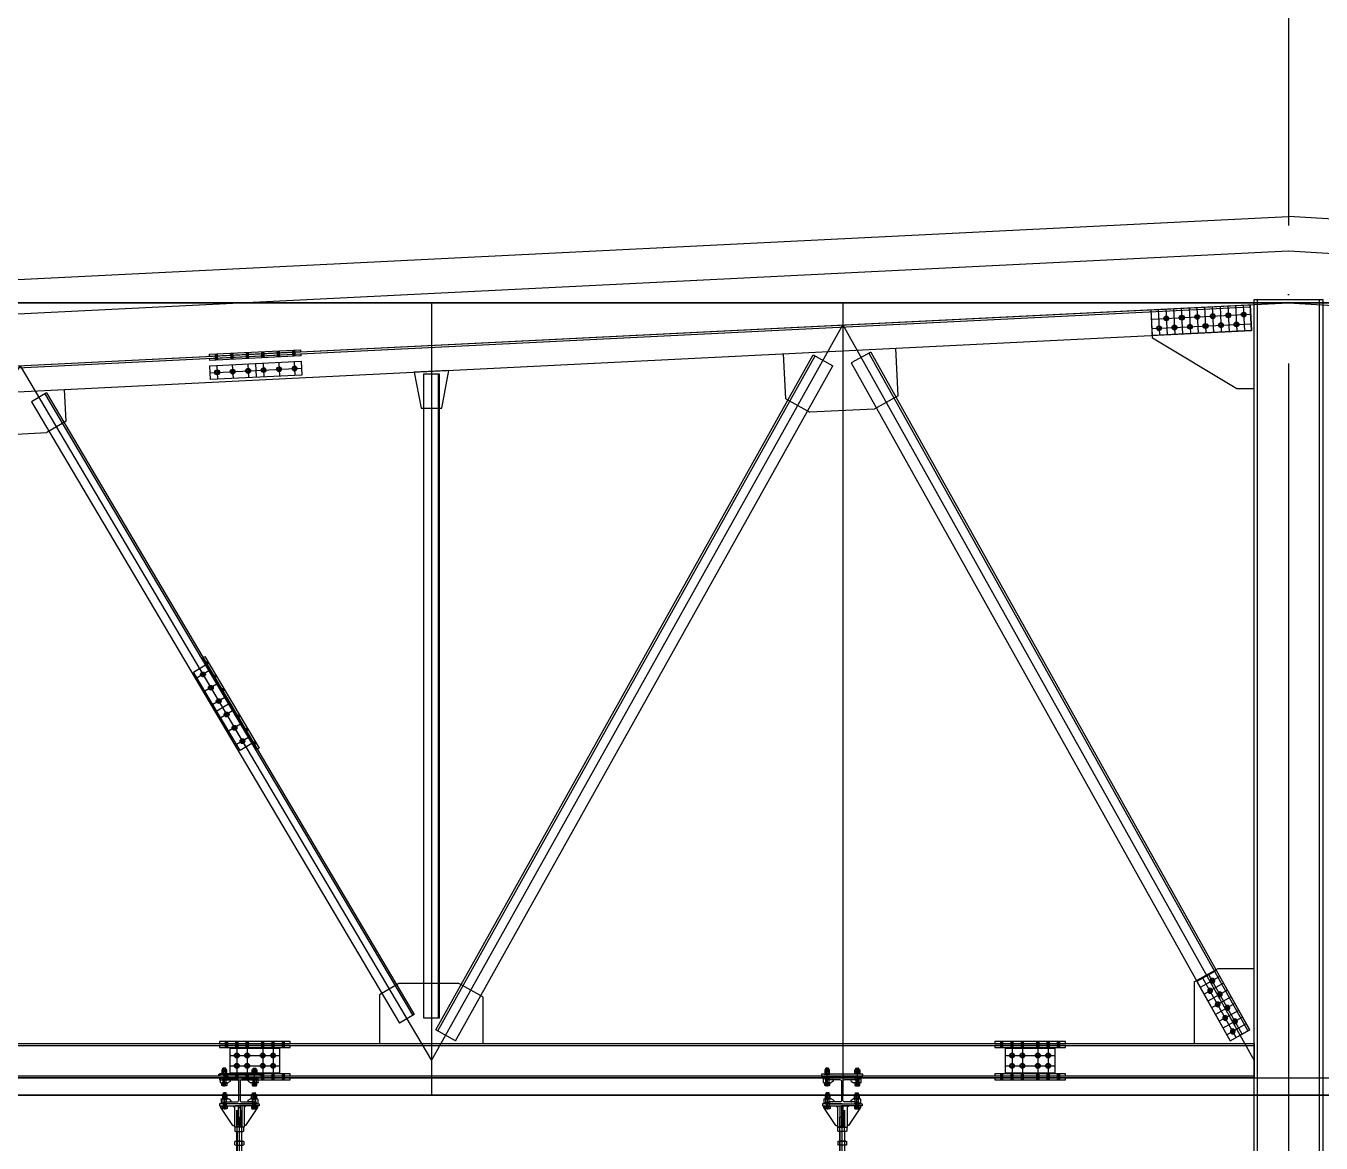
# Model space of a CAD drawing. Header units: millimetres. Extents: x 5349504 to 6791112, y -2212455 to -2153443.
# Drawn here: x 6313214 to 6320733, y -2189302 to -2182815 of the extents above; entities that cross this region are included whole.
import ezdxf
from ezdxf.xclip import XClip

# ---------------------------------------------------------------- set-up
doc = ezdxf.new("R2010")
doc.units = ezdxf.units.MM
doc.header["$LTSCALE"] = 400
doc.header["$XCLIPFRAME"] = 2
for name, pattern in [('CEN', [62, 60, -1, 0, -1]), ('CENTER', [50.8, 31.75, -6.35, 6.35, -6.35]), ('HIDDEN', [0.375, 0.25, -0.125])]:
    doc.linetypes.add(name, pattern=pattern)
doc.layers.get('0').update_dxf_attribs({"lineweight": 9})
doc.layers.get('DEFPOINTS').update_dxf_attribs({"color": 140})
for name, color, linetype in [('3ELEV', 3, 'Continuous'), ('4ELEV', 4, 'Continuous'), ('5ELEV', 5, 'Continuous'), ('BOLT', 5, 'Continuous'), ('CEN', 1, 'CEN'), ('EQUIP', 8, 'Continuous'), ('GRND', 8, 'Continuous'), ('GUSSET', 8, 'Continuous')]:
    doc.layers.add(name, color=color, linetype=linetype)

# ---------------------------------------------------------------- blocks, each defined once
blk = doc.blocks.new('A$C245D25EF')
for p, q in [((0, 36.4), (0, 35)), ((2.1, 40.5), (14.4, 49.1)), ((24, 32), (5.9, 30.1)), ((54.5, 49.1), (14.4, 49.1)), ((20.8, 49.1), (50.8, 49.1)), ((26.3, 31.8), (24, 32)), ((26.3, 31.8), (26.3, 28.9)), ((49.2, 26), (29.3, 26)), ((51.7, 21.7), (49.2, 26)), ((54.5, 20), (54.4, 20)), ((57.5, 46.1), (57.5, 23))]:
    blk.add_line(p, q)
for centre, radius, start, end in [((5, 36.4), 5, 124.77871, 180), ((5, 35), 5, 180, 279.92625), ((29.3, 29), 3, 180, 270), ((54.4, 23), 3, 206.56505, 270), ((54.5, 46.1), 3, 0, 90), ((54.5, 23), 3, 270, 0)]:
    blk.add_arc(centre, radius, start, end)
at = {"layer": 'EQUIP'}
for p, q in [((26.3, 34), (26.3, 47.1)), ((45.9, 29.3), (26.7, 31.7)), ((35.8, 26), (35.8, 49.1)), ((45.3, 31), (45.3, 47.1)), ((48.9, 26.4), (48.2, 27.6))]:
    blk.add_line(p, q, dxfattribs=at)
blk.add_circle((35.8, 49.1), 0.2, dxfattribs=at)
for centre, radius, start, end in [((24.3, 34), 2, 262.74681, 0), ((24.3, 47.1), 2, 0, 90), ((47.3, 47.1), 2, 90, 180), ((47.3, 31), 2, 180, 249.91357), ((45.5, 26.3), 3, 26.56505, 82.74681)]:
    blk.add_arc(centre, radius, start, end, dxfattribs=at)
blk = doc.blocks.new('A$C09A963A0')
for p, q in [((3.5, 13), (24.2, 13)), ((6.9, 11.9), (6.9, 0)), ((20.8, 11.9), (20.8, 0))]:
    blk.add_line(p, q)
blk.add_lwpolyline([(0, 0), (0, 11.9, -0.309401), (6.9, 11.9, -0.154701), (20.8, 11.9, -0.309401), (27.7, 11.9), (27.7, 0), (0, 0)], format="xyb")
blk = doc.blocks.new('A$C24874AEF')
for p, q in [((19.6, 167.1, 0), (40.4, 167.1, 0)), ((19.6, 157.1, 0), (40.4, 157.1, 0)), ((22, 175, 0), (23, 176, 0)), ((22, 167.1, 0), (22, 175, 0)), ((38, 175, 0), (22, 175, 0)), ((37, 176, 0), (23, 176, 0)), ((23.1, 166, 0), (23.1, 158.1, 0)), ((36.9, 166, 0), (36.9, 158.1, 0)), ((38, 175, 0), (37, 176, 0)), ((38, 167.1, 0), (38, 175, 0)), ((210.4, 167.1, 0), (189.6, 167.1, 0)), ((210.4, 157.1, 0), (189.6, 157.1, 0)), ((192, 175, 0), (193, 176, 0)), ((192, 167.1, 0), (192, 175, 0)), ((192, 175, 0), (208, 175, 0)), ((193, 176, 0), (207, 176, 0)), ((193.1, 166, 0), (193.1, 158.1, 0)), ((206.9, 166, 0), (206.9, 158.1, 0)), ((208, 175, 0), (207, 176, 0)), ((208, 167.1, 0), (208, 175, 0)), ((7.5, 90), (7.5, 100)), ((77.5, -15), (7.5, 90)), ((26.9, 100), (30.9, 96)), ((29.1, 100), (33.1, 96)), ((77.5, 100), (87.5, 90)), ((152.5, 100), (142.5, 90)), ((152.5, -15), (222.5, 90)), ((200.9, 100), (196.9, 96)), ((203.1, 100), (199.1, 96)), ((222.5, 90), (222.5, 100)), ((77.5, -15), (87.5, -15)), ((152.5, -15), (142.5, -15))]:
    blk.add_line(p, q)
at = {"elevation": 0}
for points in [[(23.1, 166, 0.309401), (16.1, 166), (16.1, 158.1, 0.309401), (23.1, 158.1, 0.154701), (36.9, 158.1, 0.309401), (43.9, 158.1), (43.9, 166, 0.309401), (36.9, 166, 0.154701), (23.1, 166)], [(206.9, 166, -0.309401), (213.9, 166), (213.9, 158.1, -0.309401), (206.9, 158.1, -0.154701), (193.1, 158.1, -0.309401), (186.1, 158.1), (186.1, 166, -0.309401), (193.1, 166, -0.154701), (206.9, 166)]]:
    blk.add_lwpolyline(points, format="xyb", dxfattribs=at)
for points in [[(115, 112), (0, 112), (0, 100), (115, 100)], [(43.3, 100), (43.3, 96), (16.7, 96), (16.7, 100), (43.3, 100)], [(115, 112), (230, 112), (230, 100), (115, 100)], [(186.7, 100), (186.7, 96), (213.3, 96), (213.3, 100), (186.7, 100)]]:
    blk.add_lwpolyline(points)
for points in [[(45, 141.1), (45, 144.1), (15, 144.1), (15, 141.1), (45, 141.1)], [(185, 141.1), (185, 144.1), (215, 144.1), (215, 141.1), (185, 141.1)]]:
    blk.add_lwpolyline(points, dxfattribs=at)
for points in [[(87.5, 100), (87.5, 94), (81.5, 100)], [(142.5, 100), (148.5, 100), (142.5, 94)]]:
    blk.add_solid(points)
at = {"layer": 'EQUIP'}
for p, q in [((23, 176, 0), (23, 167.1, 0)), ((30, 78.1), (30, 176)), ((37, 176, 0), (37, 167.1, 0)), ((193, 176, 0), (193, 167.1, 0)), ((200, 78.1), (200, 176)), ((207, 176, 0), (207, 167.1, 0)), ((21, 112), (21, 100)), ((30, 111), (30, 97)), ((39, 112), (39, 100)), ((87.5, 100), (87.5, -25)), ((137.5, 100), (92.5, 100)), ((110.5, 90), (119.5, 90)), ((142.5, 100), (142.5, -25)), ((191, 112), (191, 100)), ((200, 111), (200, 97)), ((209, 112), (209, 100)), ((142.5, -25), (87.5, -25))]:
    blk.add_line(p, q, dxfattribs=at)
at = {"layer": 'EQUIP', "color": 3, "linetype": 'HIDDEN'}
for p, q in [((100, -25), (100, 100)), ((101.9, -25), (101.9, 100)), ((128.1, -25), (128.1, 100)), ((130, 100), (130, -25))]:
    blk.add_line(p, q, dxfattribs=at)
at = {"layer": 'EQUIP'}
blk.add_lwpolyline([(119.5, -15), (110.5, -15), (110.5, 100), (119.5, 100)], close=True, dxfattribs=at)
at = {"xscale": -1}
for name, p in [('A$C09A963A0', (43.9, 144.1, 0)), ('A$C245D25EF', (65.8, 92, 0))]:
    blk.add_blockref(name, p, dxfattribs=at)
for name, p in [('A$C09A963A0', (186.1, 144.1, 0)), ('A$C245D25EF', (164.3, 92, 0))]:
    blk.add_blockref(name, p)
at = {"extrusion": (0, 0, -1), "xscale": -1, "zscale": -1, "rotation": 180}
blk.add_blockref('A$C09A963A0', (-43.9, 96), dxfattribs=at)
at = {"extrusion": (0, 0, -1), "zscale": -1, "rotation": 180}
blk.add_blockref('A$C09A963A0', (-186.1, 96), dxfattribs=at)
blk = doc.blocks.new('A$C45230962')
at = {"color": 1, "linetype": 'CENTER'}
blk.add_line((-113.6, -153), (-113.6, 152), dxfattribs=at)
at = {"color": 2, "linetype": 'HIDDEN'}
for p, q in [((-128.6, 148.4), (-126.7, 150.3)), ((-128.6, 91.7), (-128.6, 148.4)), ((-128.6, 148.4), (-98.6, 148.4)), ((-126.7, 150.3), (-100.5, 150.3)), ((-100.5, 150.3), (-98.6, 148.4)), ((-98.6, 148.4), (-98.6, 91.7)), ((-128.6, -91.7), (-128.6, -147.9)), ((-128.6, -147.9), (-98.6, -147.9)), ((-128.6, -147.9), (-126.7, -149.7)), ((-126.7, -149.7), (-100.5, -149.7)), ((-100.5, -149.7), (-98.6, -147.9)), ((-98.6, -147.9), (-98.6, -91.7))]:
    blk.add_line(p, q, dxfattribs=at)
for p, q in [((-126.9, 69.8), (-126.9, 91.7)), ((-100.4, 69.8), (-100.4, 91.7)), ((-140.2, -9.9), (-140.2, 9.9)), ((-133.6, 67.7), (-93.7, 67.7)), ((-133.6, 12), (-93.7, 12)), ((-128.6, -67.7), (-128.6, 67.7)), ((-126.9, 9.9), (-126.9, -12)), ((-100.4, 9.9), (-100.4, -12)), ((-98.6, -67.7), (-98.6, 67.7)), ((-87.1, 9.9), (-87.1, -9.9)), ((-133.6, -12), (-93.7, -12)), ((-133.6, -67.7), (-93.7, -67.7)), ((-126.9, -69.8), (-126.9, -91.7)), ((-100.4, -69.8), (-100.4, -91.7))]:
    blk.add_line(p, q)
for points in [[(-140.2, 91.7), (-140.2, 69.8, 0.309401), (-126.9, 69.8, 0.154701), (-100.4, 69.8, 0.309401), (-87.1, 69.8), (-87.1, 91.7), (-140.2, 91.7)], [(-140.2, -91.7), (-140.2, -69.8, -0.309401), (-126.9, -69.8, -0.154701), (-100.4, -69.8, -0.309401), (-87.1, -69.8), (-87.1, -91.7), (-140.2, -91.7)]]:
    blk.add_lwpolyline(points, format="xyb")
for centre, radius, start, end in [((-133.6, 0.2), 11.8, 55.61575, 124.38425), ((-113.6, -31.9), 43.9, 72.41205, 107.58795), ((-93.7, 0.2), 11.8, 55.61575, 124.38425), ((-133.6, -0.2), 11.8, 235.61575, 304.38425), ((-113.6, 31.9), 43.9, 252.41205, 287.58795), ((-93.7, -0.2), 11.8, 235.61575, 304.38425)]:
    blk.add_arc(centre, radius, start, end)
at = {"layer": 'EQUIP'}
for p, q in [((-87.6, 91.7), (-139.6, 91.7)), ((-126.7, 67.7), (-126.7, -67.7)), ((-100.5, 67.7), (-100.5, -67.7)), ((-87.6, -91.7), (-139.6, -91.7))]:
    blk.add_line(p, q, dxfattribs=at)
at = {"layer": 'EQUIP', "color": 2, "linetype": 'HIDDEN'}
for p, q in [((-126.7, 91.7), (-126.7, 150.3)), ((-100.5, 91.7), (-100.5, 150.3)), ((-126.7, -91.7), (-126.7, -149.7)), ((-100.5, -91.7), (-100.5, -149.7))]:
    blk.add_line(p, q, dxfattribs=at)
blk = doc.blocks.new('BL-EQ-SECT_1_20230313')
at = {"layer": 'EQUIP'}
for p, q in [((51768.7, 12300.6, -13027.4), (51789.5, 12300.6, -13027.4)), ((51768.7, 12290.6, -13027.4), (51789.5, 12290.6, -13027.4)), ((51771.1, 12308.5), (51772.1, 12309.5)), ((51771.1, 12300.6, -13027.4), (51771.1, 12308.5)), ((51787.1, 12308.5), (51771.1, 12308.5)), ((51772.1, 12309.5), (51772.1, 12300.6, -13027.4)), ((51786.1, 12309.5), (51772.1, 12309.5)), ((51772.2, 12299.5, -13027.4), (51772.2, 12291.7, -13027.4)), ((51779.1, 12201.6), (51779.1, 12309.5, 0)), ((51786.1, 12309.5), (51786.1, 12300.6, -13027.4)), ((51787.1, 12308.5), (51786.1, 12309.5)), ((51786.1, 12299.5, -13027.4), (51786.1, 12291.7, -13027.4)), ((51787.1, 12300.6, -13027.4), (51787.1, 12308.5)), ((51964.5, 12300.6, -13027.4), (51943.7, 12300.6, -13027.4)), ((51964.5, 12290.6, -13027.4), (51943.7, 12290.6, -13027.4)), ((51946.1, 12308.5), (51947.1, 12309.5)), ((51946.1, 12300.6, -13027.4), (51946.1, 12308.5)), ((51946.1, 12308.5), (51962.1, 12308.5)), ((51947.1, 12309.5), (51947.1, 12300.6, -13027.4)), ((51947.1, 12309.5), (51961.1, 12309.5)), ((51947.2, 12299.5, -13027.4), (51947.2, 12291.7, -13027.4)), ((51954.1, 12201.6), (51954.1, 12309.5, 0)), ((51961.1, 12309.5), (51961.1, 12300.6, -13027.4)), ((51962.1, 12308.5), (51961.1, 12309.5)), ((51961.1, 12299.5, -13027.4), (51961.1, 12291.7, -13027.4)), ((51962.1, 12300.6, -13027.4), (51962.1, 12308.5)), ((55268.7, 12300.6, -13027.4), (55289.5, 12300.6, -13027.4)), ((55268.7, 12290.6, -13027.4), (55289.5, 12290.6, -13027.4)), ((55271.1, 12308.5), (55272.1, 12309.5)), ((55271.1, 12300.6, -13027.4), (55271.1, 12308.5)), ((55287.1, 12308.5), (55271.1, 12308.5)), ((55272.1, 12309.5), (55272.1, 12300.6, -13027.4)), ((55286.1, 12309.5), (55272.1, 12309.5)), ((55272.2, 12299.5, -13027.4), (55272.2, 12291.7, -13027.4)), ((55279.1, 12201.6), (55279.1, 12309.5, 0)), ((55286.1, 12309.5), (55286.1, 12300.6, -13027.4)), ((55287.1, 12308.5), (55286.1, 12309.5)), ((55286.1, 12299.5, -13027.4), (55286.1, 12291.7, -13027.4)), ((55287.1, 12300.6, -13027.4), (55287.1, 12308.5)), ((55464.5, 12300.6, -13027.4), (55443.7, 12300.6, -13027.4)), ((55464.5, 12290.6, -13027.4), (55443.7, 12290.6, -13027.4)), ((55446.1, 12308.5), (55447.1, 12309.5)), ((55446.1, 12300.6, -13027.4), (55446.1, 12308.5)), ((55446.1, 12308.5), (55462.1, 12308.5)), ((55447.1, 12309.5), (55447.1, 12300.6, -13027.4)), ((55447.1, 12309.5), (55461.1, 12309.5)), ((55447.2, 12299.5, -13027.4), (55447.2, 12291.7, -13027.4)), ((55454.1, 12201.6), (55454.1, 12309.5, 0)), ((55461.1, 12309.5), (55461.1, 12300.6, -13027.4)), ((55462.1, 12308.5), (55461.1, 12309.5)), ((55461.1, 12299.5, -13027.4), (55461.1, 12291.7, -13027.4)), ((55462.1, 12300.6, -13027.4), (55462.1, 12308.5)), ((51986.6, 12252.6), (51746.6, 12252.6)), ((51770.1, 12235.5), (51770.1, 12223.5)), ((51776, 12223.5), (51780, 12219.5)), ((51778.3, 12223.5), (51782.3, 12219.5)), ((51779.1, 12234.5), (51779.1, 12220.5)), ((51788.1, 12235.5), (51788.1, 12223.5)), ((51945.1, 12235.5), (51945.1, 12223.5)), ((51955, 12223.5), (51951, 12219.5)), ((51957.3, 12223.5), (51953.3, 12219.5)), ((51954.1, 12234.5), (51954.1, 12220.5)), ((51963.1, 12235.5), (51963.1, 12223.5)), ((55246.6, 12252.6), (55486.6, 12252.6)), ((55270.1, 12235.5), (55270.1, 12223.5)), ((55276, 12223.5), (55280, 12219.5)), ((55278.3, 12223.5), (55282.3, 12219.5)), ((55279.1, 12234.5), (55279.1, 12220.5)), ((55288.1, 12235.5), (55288.1, 12223.5)), ((55445.1, 12235.5), (55445.1, 12223.5)), ((55455, 12223.5), (55451, 12219.5)), ((55457.3, 12223.5), (55453.3, 12219.5)), ((55454.1, 12234.5), (55454.1, 12220.5)), ((55463.1, 12235.5), (55463.1, 12223.5)), ((51849.1, 11965.6, -13027.4), (51849.1, 11970.6, -13027.4)), ((51849.1, 11970.6, -13027.4), (51884.1, 11970.6, -13027.4)), ((51884.1, 11965.6, -13027.4), (51884.1, 11970.6, -13027.4)), ((55384.1, 11970.6, -13027.4), (55349.1, 11970.6, -13027.4)), ((55349.1, 11965.6, -13027.4), (55349.1, 11970.6, -13027.4)), ((55384.1, 11965.6, -13027.4), (55384.1, 11970.6, -13027.4))]:
    blk.add_line(p, q, dxfattribs=at)
at = {"layer": 'EQUIP', "elevation": -13027.4}
for points in [[(51746.6, 12274.6), (51986.6, 12274.6), (51986.6, 12262.6), (51746.6, 12262.6)], [(55486.6, 12274.6), (55246.6, 12274.6), (55246.6, 12262.6), (55486.6, 12262.6)]]:
    blk.add_lwpolyline(points, close=True, dxfattribs=at)
at = {"layer": 'EQUIP'}
for points, elevation in [([(51794.1, 12274.6), (51794.1, 12277.6), (51764.1, 12277.6), (51764.1, 12274.6), (51794.1, 12274.6)], -13027.4), ([(51939.1, 12274.6), (51939.1, 12277.6), (51969.1, 12277.6), (51969.1, 12274.6), (51939.1, 12274.6)], -13027.4), ([(55294.1, 12274.6), (55294.1, 12277.6), (55264.1, 12277.6), (55264.1, 12274.6), (55294.1, 12274.6)], -13027.4), ([(55439.1, 12274.6), (55439.1, 12277.6), (55469.1, 12277.6), (55469.1, 12274.6), (55439.1, 12274.6)], -13027.4), ([(51792.4, 12223.5), (51792.4, 12219.5), (51765.8, 12219.5), (51765.8, 12223.5), (51792.4, 12223.5)], 0), ([(51940.8, 12223.5), (51940.8, 12219.5), (51967.4, 12219.5), (51967.4, 12223.5), (51940.8, 12223.5)], 0), ([(55292.4, 12223.5), (55292.4, 12219.5), (55265.8, 12219.5), (55265.8, 12223.5), (55292.4, 12223.5)], 0), ([(55440.8, 12223.5), (55440.8, 12219.5), (55467.4, 12219.5), (55467.4, 12223.5), (55440.8, 12223.5)], 0)]:
    blk.add_lwpolyline(points, dxfattribs=dict(at, elevation=elevation))
at = {"layer": 'EQUIP', "elevation": -13027.4}
for points in [[(51772.2, 12299.5, 0.309401), (51765.3, 12299.5), (51765.3, 12291.7, 0.309401), (51772.2, 12291.7, 0.154701), (51786.1, 12291.7, 0.309401), (51793, 12291.7), (51793, 12299.5, 0.309401), (51786.1, 12299.5, 0.154701), (51772.2, 12299.5)], [(51961.1, 12299.5, -0.309401), (51968, 12299.5), (51968, 12291.7, -0.309401), (51961.1, 12291.7, -0.154701), (51947.2, 12291.7, -0.309401), (51940.3, 12291.7), (51940.3, 12299.5, -0.309401), (51947.2, 12299.5, -0.154701), (51961.1, 12299.5)], [(55272.2, 12299.5, 0.309401), (55265.3, 12299.5), (55265.3, 12291.7, 0.309401), (55272.2, 12291.7, 0.154701), (55286.1, 12291.7, 0.309401), (55293, 12291.7), (55293, 12299.5, 0.309401), (55286.1, 12299.5, 0.154701), (55272.2, 12299.5)], [(55461.1, 12299.5, -0.309401), (55468, 12299.5), (55468, 12291.7, -0.309401), (55461.1, 12291.7, -0.154701), (55447.2, 12291.7, -0.309401), (55440.3, 12291.7), (55440.3, 12299.5, -0.309401), (55447.2, 12299.5, -0.154701), (55461.1, 12299.5)]]:
    blk.add_lwpolyline(points, format="xyb", dxfattribs=at)
at = {"layer": 'EQUIP'}
for points in [[(51866.6, 12102.6), (51791.6, 12102.6), (51791.6, 12112.6), (51852.1, 12112.6, 0.414214), (51863.1, 12123.6), (51863.1, 12231.6, 0.414214), (51852.1, 12242.6), (51791.6, 12242.6), (51791.6, 12252.6), (51941.6, 12252.6), (51941.6, 12242.6), (51881.1, 12242.6, 0.414214), (51870.1, 12231.6), (51870.1, 12123.6, 0.414214), (51881.1, 12112.6), (51941.6, 12112.6), (51941.6, 12102.6), (51866.6, 12102.6)], [(55366.6, 12102.6), (55441.6, 12102.6), (55441.6, 12112.6), (55381.1, 12112.6, -0.414214), (55370.1, 12123.6), (55370.1, 12231.6, -0.414214), (55381.1, 12242.6), (55441.6, 12242.6), (55441.6, 12252.6), (55291.6, 12252.6), (55291.6, 12242.6), (55352.1, 12242.6, -0.414214), (55363.1, 12231.6), (55363.1, 12123.6, -0.414214), (55352.1, 12112.6), (55291.6, 12112.6), (55291.6, 12102.6), (55366.6, 12102.6)]]:
    blk.add_lwpolyline(points, format="xyb", dxfattribs=at)
at = {"layer": 'EQUIP', "xscale": -1}
for name, p in [('A$C09A963A0', (51793, 12277.6, -13027.4)), ('A$C09A963A0', (55293, 12277.6, -13027.4)), ('A$C24874AEF', (55481.6, 11990.6)), ('A$C45230962', (55253, 11873.8, -13027.4))]:
    blk.add_blockref(name, p, dxfattribs=at)
at = {"layer": 'EQUIP'}
for name, p in [('A$C09A963A0', (51940.3, 12277.6, -13027.4)), ('A$C09A963A0', (55440.3, 12277.6, -13027.4)), ('A$C24874AEF', (51751.6, 11990.6)), ('A$C45230962', (51980.3, 11873.8, -13027.4))]:
    blk.add_blockref(name, p, dxfattribs=at)
at = {"layer": 'EQUIP', "rotation": 180}
for p in [(51814.9, 12272.6), (55314.9, 12272.6)]:
    blk.add_blockref('A$C245D25EF', p, dxfattribs=at)
at = {"layer": 'EQUIP', "extrusion": (0, 0, -1), "xscale": -1, "zscale": -1, "rotation": 180}
for p in [(-51793, 12219.5), (-55293, 12219.5)]:
    blk.add_blockref('A$C09A963A0', p, dxfattribs=at)
at = {"layer": 'EQUIP', "xscale": -1, "rotation": 180}
for p in [(51918.4, 12272.6), (55418.4, 12272.6)]:
    blk.add_blockref('A$C245D25EF', p, dxfattribs=at)
at = {"layer": 'EQUIP', "extrusion": (0, 0, -1), "zscale": -1, "rotation": 180}
for p in [(-51940.3, 12219.5), (-55440.3, 12219.5)]:
    blk.add_blockref('A$C09A963A0', p, dxfattribs=at)
blk = doc.blocks.new('SHEAR_L150')
at = {"layer": 'BOLT'}
for points in [[(75, 89.2), (85, 83.5), (95, 89.2), (95, 100.8), (85, 106.5), (75, 100.8)], [(165, 89.2), (175, 83.5), (185, 89.2), (185, 100.8), (175, 106.5), (165, 100.8)], [(255, 89.2), (265, 83.5), (275, 89.2), (275, 100.8), (265, 106.5), (255, 100.8)], [(345, 89.2), (355, 83.5), (365, 89.2), (365, 100.8), (355, 106.5), (345, 100.8)], [(435, 89.2), (445, 83.5), (455, 89.2), (455, 100.8), (445, 106.5), (435, 100.8)], [(525, 89.2), (535, 83.5), (545, 89.2), (545, 100.8), (535, 106.5), (525, 100.8)], [(30, 34.2), (40, 28.5), (50, 34.2), (50, 45.8), (40, 51.5), (30, 45.8)], [(120, 34.2), (130, 28.5), (140, 34.2), (140, 45.8), (130, 51.5), (120, 45.8)], [(210, 34.2), (220, 28.5), (230, 34.2), (230, 45.8), (220, 51.5), (210, 45.8)], [(300, 34.2), (310, 28.5), (320, 34.2), (320, 45.8), (310, 51.5), (300, 45.8)], [(390, 34.2), (400, 28.5), (410, 34.2), (410, 45.8), (400, 51.5), (390, 45.8)], [(480, 34.2), (490, 28.5), (500, 34.2), (500, 45.8), (490, 51.5), (480, 45.8)]]:
    blk.add_lwpolyline(points, close=True, dxfattribs=at)
for centre, radius in [((85, 95), 14), ((85, 95), 10), ((175, 95), 14), ((175, 95), 10), ((265, 95), 14), ((265, 95), 10), ((355, 95), 14), ((355, 95), 10), ((445, 95), 14), ((445, 95), 10), ((535, 95), 14), ((535, 95), 10), ((40, 40), 14), ((40, 40), 10), ((130, 40), 14), ((130, 40), 10), ((220, 40), 14), ((220, 40), 10), ((310, 40), 14), ((310, 40), 10), ((400, 40), 14), ((400, 40), 10), ((490, 40), 14), ((490, 40), 10)]:
    blk.add_circle(centre, radius, dxfattribs=at)
at = {"layer": 'DEFPOINTS'}
for p, q in [((0, 95), (575, 95)), ((40, 150), (40, 0)), ((85, 150), (85, 0)), ((130, 150), (130, 0)), ((175, 150), (175, 0)), ((220, 150), (220, 0)), ((265, 150), (265, 0)), ((310, 150), (310, 0)), ((355, 150), (355, 0)), ((400, 150), (400, 0)), ((445, 150), (445, 0)), ((490, 150), (490, 0)), ((535, 150), (535, 0)), ((0, 40), (575, 40))]:
    blk.add_line(p, q, dxfattribs=at)
blk.add_lwpolyline([(0, 150), (575, 150), (575, 0), (0, 0)], close=True, dxfattribs=at)
blk = doc.blocks.new('SPLICE_H200_S')
at = {"layer": 'BOLT'}
for points in [[(205, 112), (-205, 112), (-205, 100), (205, 100)], [(205, 88), (-205, 88), (-205, 76), (205, 76)], [(145, 70), (-145, 70), (-145, -70), (145, -70)], [(-115, 24.2), (-105, 18.5), (-95, 24.2), (-95, 35.8), (-105, 41.5), (-115, 35.8)], [(-55, 24.2), (-45, 18.5), (-35, 24.2), (-35, 35.8), (-45, 41.5), (-55, 35.8)], [(35, 24.2), (45, 18.5), (55, 24.2), (55, 35.8), (45, 41.5), (35, 35.8)], [(95, 24.2), (105, 18.5), (115, 24.2), (115, 35.8), (105, 41.5), (95, 35.8)], [(-115, -35.8), (-105, -41.5), (-95, -35.8), (-95, -24.2), (-105, -18.5), (-115, -24.2)], [(-55, -35.8), (-45, -41.5), (-35, -35.8), (-35, -24.2), (-45, -18.5), (-55, -24.2)], [(35, -35.8), (45, -41.5), (55, -35.8), (55, -24.2), (45, -18.5), (35, -24.2)], [(95, -35.8), (105, -41.5), (115, -35.8), (115, -24.2), (105, -18.5), (95, -24.2)], [(205, -76), (-205, -76), (-205, -88), (205, -88)], [(205, -100), (-205, -100), (-205, -112), (205, -112)]]:
    blk.add_lwpolyline(points, close=True, dxfattribs=at)
at = {"layer": 'BOLT', "const_width": 20}
for points in [[(-165, 76), (-165, 112)], [(-105, 76), (-105, 112)], [(-45, 76), (-45, 112)], [(45, 76), (45, 112)], [(105, 76), (105, 112)], [(165, 76), (165, 112)], [(-165, -112), (-165, -76)], [(-105, -112), (-105, -76)], [(-45, -112), (-45, -76)], [(45, -112), (45, -76)], [(105, -112), (105, -76)], [(165, -112), (165, -76)]]:
    blk.add_lwpolyline(points, dxfattribs=at)
at = {"layer": 'BOLT'}
for centre, radius in [((-105, 30), 14), ((-105, 30), 10), ((-45, 30), 14), ((-45, 30), 10), ((45, 30), 14), ((45, 30), 10), ((105, 30), 14), ((105, 30), 10), ((-105, -30), 14), ((-105, -30), 10), ((-45, -30), 14), ((-45, -30), 10), ((45, -30), 14), ((45, -30), 10), ((105, -30), 14), ((105, -30), 10)]:
    blk.add_circle(centre, radius, dxfattribs=at)
at = {"layer": 'DEFPOINTS'}
for p, q in [((-145, 30), (145, 30)), ((-105, 70), (-105, -70)), ((-45, 70), (-45, -70)), ((45, 70), (45, -70)), ((105, 70), (105, -70)), ((-145, -30), (145, -30))]:
    blk.add_line(p, q, dxfattribs=at)
blk = doc.blocks.new('SPLICE_L150_S')
at = {"layer": 'BOLT'}
for points in [[(-264.4, 12), (265.6, 12), (265.6, 0), (-264.4, 0)], [(-264.4, -12), (265.6, -12), (265.6, -24), (-264.4, -24)], [(-264.4, -55), (265.6, -55), (265.6, -135), (-264.4, -135)], [(-234.4, -100.8), (-224.4, -106.5), (-214.4, -100.8), (-214.4, -89.2), (-224.4, -83.5), (-234.4, -89.2)], [(-144.4, -100.8), (-134.4, -106.5), (-124.4, -100.8), (-124.4, -89.2), (-134.4, -83.5), (-144.4, -89.2)], [(-54.4, -100.8), (-44.4, -106.5), (-34.4, -100.8), (-34.4, -89.2), (-44.4, -83.5), (-54.4, -89.2)], [(35.6, -100.8), (45.6, -106.5), (55.6, -100.8), (55.6, -89.2), (45.6, -83.5), (35.6, -89.2)], [(125.6, -100.8), (135.6, -106.5), (145.6, -100.8), (145.6, -89.2), (135.6, -83.5), (125.6, -89.2)], [(215.6, -100.8), (225.6, -106.5), (235.6, -100.8), (235.6, -89.2), (225.6, -83.5), (215.6, -89.2)]]:
    blk.add_lwpolyline(points, close=True, dxfattribs=at)
at = {"layer": 'BOLT', "const_width": 20}
for points in [[(-224.4, -24), (-224.4, 12)], [(-134.4, -24), (-134.4, 12)], [(-44.4, -24), (-44.4, 12)], [(45.6, -24), (45.6, 12)], [(135.6, -24), (135.6, 12)], [(225.6, -24), (225.6, 12)]]:
    blk.add_lwpolyline(points, dxfattribs=at)
at = {"layer": 'BOLT'}
for centre, radius in [((-224.4, -95), 14), ((-224.4, -95), 10), ((-134.4, -95), 14), ((-134.4, -95), 10), ((-44.4, -95), 14), ((-44.4, -95), 10), ((45.6, -95), 14), ((45.6, -95), 10), ((135.6, -95), 14), ((135.6, -95), 10), ((225.6, -95), 14), ((225.6, -95), 10)]:
    blk.add_circle(centre, radius, dxfattribs=at)
at = {"layer": 'DEFPOINTS'}
for p, q in [((-224.4, -55), (-224.4, -135)), ((-134.4, -55), (-134.4, -135)), ((-44.4, -55), (-44.4, -135)), ((0.6, -55), (0.6, -135)), ((45.6, -55), (45.6, -135)), ((135.6, -55), (135.6, -135)), ((225.6, -55), (225.6, -135)), ((-264.4, -95), (265.6, -95))]:
    blk.add_line(p, q, dxfattribs=at)
blk = doc.blocks.new('SHEAR_L130')
at = {"layer": 'BOLT'}
for points in [[(75, 74.2), (85, 68.5), (95, 74.2), (95, 85.8), (85, 91.5), (75, 85.8)], [(165, 74.2), (175, 68.5), (185, 74.2), (185, 85.8), (175, 91.5), (165, 85.8)], [(255, 74.2), (265, 68.5), (275, 74.2), (275, 85.8), (265, 91.5), (255, 85.8)], [(345, 74.2), (355, 68.5), (365, 74.2), (365, 85.8), (355, 91.5), (345, 85.8)], [(30, 34.2), (40, 28.5), (50, 34.2), (50, 45.8), (40, 51.5), (30, 45.8)], [(120, 34.2), (130, 28.5), (140, 34.2), (140, 45.8), (130, 51.5), (120, 45.8)], [(210, 34.2), (220, 28.5), (230, 34.2), (230, 45.8), (220, 51.5), (210, 45.8)], [(300, 34.2), (310, 28.5), (320, 34.2), (320, 45.8), (310, 51.5), (300, 45.8)]]:
    blk.add_lwpolyline(points, close=True, dxfattribs=at)
for centre, radius in [((85, 80), 14), ((85, 80), 10), ((175, 80), 14), ((175, 80), 10), ((265, 80), 14), ((265, 80), 10), ((355, 80), 14), ((355, 80), 10), ((40, 40), 14), ((40, 40), 10), ((130, 40), 14), ((130, 40), 10), ((220, 40), 14), ((220, 40), 10), ((310, 40), 14), ((310, 40), 10)]:
    blk.add_circle(centre, radius, dxfattribs=at)
at = {"layer": 'DEFPOINTS'}
for p, q in [((0, 80), (395, 80)), ((40, 130), (40, 0)), ((85, 130), (85, 0)), ((130, 130), (130, 0)), ((175, 130), (175, 0)), ((220, 130), (220, 0)), ((265, 130), (265, 0)), ((310, 130), (310, 0)), ((355, 130), (355, 0)), ((0, 40), (395, 40))]:
    blk.add_line(p, q, dxfattribs=at)
blk.add_lwpolyline([(0, 130), (395, 130), (395, 0), (0, 0)], close=True, dxfattribs=at)
blk = doc.blocks.new('SPLICE_L90_S')
at = {"layer": 'BOLT'}
for points in [[(-109.9, 307.3), (270.9, -182), (261.4, -189.4), (-119.3, 299.9)], [(-99.6, 258.3), (225.9, -160), (162.7, -209.1), (-162.7, 209.1)], [(-117.3, 206.5), (-115.7, 195), (-105, 190.7), (-95.9, 197.8), (-97.5, 209.2), (-108.2, 213.6)], [(-62, 135.5), (-60.4, 124), (-49.8, 119.7), (-40.6, 126.8), (-42.2, 138.2), (-52.9, 142.5)], [(-6.8, 64.4), (-5.2, 53), (5.5, 48.6), (14.6, 55.7), (13, 67.2), (2.4, 71.5)], [(48.5, -6.6), (50.1, -18), (60.8, -22.4), (69.9, -15.3), (68.3, -3.9), (57.6, 0.5)], [(103.8, -77.6), (105.4, -89.1), (116.1, -93.4), (125.2, -86.3), (123.6, -74.9), (112.9, -70.5)], [(159, -148.7), (160.6, -160.1), (171.3, -164.4), (180.4, -157.4), (178.9, -145.9), (168.2, -141.6)]]:
    blk.add_lwpolyline(points, close=True, dxfattribs=at)
at = {"layer": 'BOLT', "const_width": 20}
for points in [[(-102.7, 262.2), (-85.3, 275.7)], [(-47.4, 191.2), (-30, 204.7)], [(7.9, 120.2), (25.2, 133.7)], [(118.4, -21.9), (135.8, -8.4)], [(173.7, -92.9), (191, -79.4)], [(228.9, -164), (246.3, -150.5)]]:
    blk.add_lwpolyline(points, dxfattribs=at)
at = {"layer": 'BOLT'}
for centre, radius in [((-106.6, 202.1), 14), ((-106.6, 202.1), 10), ((-51.3, 131.1), 14), ((-51.3, 131.1), 10), ((3.9, 60.1), 14), ((3.9, 60.1), 10), ((59.2, -11), 14), ((59.2, -11), 10), ((114.5, -82), 14), ((114.5, -82), 10), ((169.7, -153), 14), ((169.7, -153), 10)]:
    blk.add_circle(centre, radius, dxfattribs=at)
at = {"layer": 'DEFPOINTS'}
for p, q in [((-75, 226.7), (-138.2, 177.6)), ((-131.2, 233.7), (194.3, -184.6)), ((-19.8, 155.7), (-82.9, 106.5)), ((35.5, 84.6), (-27.6, 35.5)), ((63.1, 49.1), (0, 0)), ((90.8, 13.6), (27.6, -35.5)), ((146, -57.4), (82.9, -106.5)), ((201.3, -128.4), (138.2, -177.6))]:
    blk.add_line(p, q, dxfattribs=at)
blk = doc.blocks.new('BL-ROOF_SECT_1')
at = {"layer": '5ELEV'}
for p, q in [((39200, 3543.2), (58277.6, 4489)), ((39200, 3531.2), (58278.2, 4477)), ((58285, 4339.2), (58277.6, 4489)), ((39200, 3393.1), (58285, 4339.2)), ((56074.8, 4214.6), (55961.3, 4151.1)), ((55741, 4198), (55854.4, 4134.6)), ((53564, 4088.2), (53564, 347.6)), ((51288.9, 3977.3), (51202.8, 3926.4)), ((53424.6, 367.9), (53338.5, 316.9)), ((53663.7, 215), (53550.3, 278.4)), ((58161.3, 215), (58274.7, 278.4)), ((39200, 188), (58300, 188)), ((39200, 12), (58300, 12))]:
    blk.add_line(p, q, dxfattribs=at)
for points in [[(56074.8, 4214.6), (58274.7, 278.4)], [(53550.3, 278.4), (55741, 4198)], [(53560.7, 272.6), (55751.4, 4192.2)], [(55961.3, 4151.1), (58161.3, 215)], [(56064.3, 4208.7), (58264.3, 272.6)], [(53663.7, 215), (55854.4, 4134.6)], [(51202.8, 3926.4), (53338.5, 316.9)], [(51280.3, 3972.2), (53416, 362.8)], [(51288.9, 3977.3), (53424.6, 367.9)]]:
    blk.add_lwpolyline(points, dxfattribs=at)
for points in [[(53480, 4088.2), (53570, 4088.2), (53570, 347.6), (53480, 347.6)], [(39200, 200), (58300, 200), (58300, 0), (39200, 0)]]:
    blk.add_lwpolyline(points, close=True, dxfattribs=at)
at = {"layer": 'CEN'}
blk.add_line((53525, 5518.2), (53525, -1487.1), dxfattribs=at)
for points in [[(0, 1600), (58500, 4500), (107500, 1600)], [(39200, 100), (41587.5, 3661.6), (43975, 100), (46362.5, 3898.3), (48750, 100), (51137.5, 4135), (53525, 100), (55912.5, 4371.7), (58300, 100)]]:
    blk.add_lwpolyline(points, dxfattribs=at)
at = {"layer": 'DEFPOINTS'}
blk.add_line((55912.5, 5518.2), (55912.5, -1487.1), dxfattribs=at)
blk.add_lwpolyline([(0, 0), (107500, 0), (107500, 4500), (0, 4500)], close=True, dxfattribs=at)
at = {"layer": 'GUSSET'}
for p, q in [((57703.3, 4460.5), (58300, 4490.1)), ((56234.3, 3960), (56220.5, 4236.8)), ((55581.5, 3943.5), (55568.6, 4204.5)), ((51403.7, 3812.8), (51394.5, 3997.6)), ((55581.5, 3943.5), (55721.2, 3865.4)), ((56234.3, 3960), (56094.6, 3882)), ((56094.6, 3882), (55721.2, 3865.4)), ((51403.7, 3812.8), (51291.8, 3746.6)), ((50974.1, 3731.2), (51291.8, 3746.6)), ((57953, 556.8), (58092.7, 634.9)), ((58092.7, 634.9), (58300, 634.9)), ((53335.7, 547.6), (53223.8, 481.4)), ((53683.5, 547.6), (53335.7, 547.6)), ((53823.2, 469.6), (53683.5, 547.6)), ((57953, 556.8), (57953, 200)), ((53223.8, 481.4), (53223.8, 200)), ((53823.2, 469.6), (53823.2, 200))]:
    blk.add_line(p, q, dxfattribs=at)
for points in [[(58300, 4000), (58200, 4000), (57711.4, 4295.7), (57703.3, 4460.5)], [(53585, 3888.2), (53624.9, 4108.1), (53425.1, 4098.2), (53465, 3888.2), (53585, 3888.2)]]:
    blk.add_lwpolyline(points, dxfattribs=at)
at = {"layer": '4ELEV'}
for name, p, rotation in [('SHEAR_L150', (57710.7, 4310.7), 2.837980391922935), ('SPLICE_L150_S', (52500, 4202.6), 2.837980391927091), ('SPLICE_L90_S', (52278.2, 2128.6), 352.7259314351494)]:
    blk.add_blockref(name, p, dxfattribs=dict(at, rotation=rotation))
at = {"layer": '4ELEV', "xscale": -1, "rotation": 299.2011279951855}
blk.add_blockref('SHEAR_L130', (58161.3, 215), dxfattribs=at)
at = {"layer": '4ELEV'}
for p in [(52500, 100), (57000, 100)]:
    blk.add_blockref('SPLICE_H200_S', p, dxfattribs=at)

msp = doc.modelspace()

# ---------------------------------------------------------------- linework, layer by layer
at = {"layer": '3ELEV'}
for p, q in [((6320543.9, -2183923), (6261418.9, -2186854)), ((6320543.9, -2184123.2), (6261418.9, -2187054.2))]:
    msp.add_line(p, q, dxfattribs=at)
for points in [[(6359068.9, -2186202.8), (6320543.9, -2183922.7)], [(6359057, -2186402.4), (6320543.9, -2184123.1)]]:
    msp.add_lwpolyline(points, dxfattribs=at)
at = {"layer": 'CEN'}
for p, q in [((6320543.9, -2159974.5), (6320543.9, -2208365.5)), ((6396932, -2184423.6), (6234214.5, -2184423.6))]:
    msp.add_line(p, q, dxfattribs=at)
msp.add_lwpolyline([(6262043.9, -2187323.6), (6320543.9, -2184423.6)], dxfattribs=at)
at = {"layer": 'DEFPOINTS'}
msp.add_line((5349504.4, -2188923.6), (6791112.4, -2188923.6), dxfattribs=at)

# ---------------------------------------------------------------- next in the draw order: block references
at = {"layer": 'GRND', "xscale": -1}
msp.add_blockref('BL-EQ-SECT_1_20230313', (6369820.1, -2201176.2), dxfattribs=at)

# ---------------------------------------------------------------- next in the draw order: linework, layer by layer
at = {"layer": '5ELEV'}
for points in [[(6320743.9, -2198263.6), (6320343.9, -2198263.6), (6320343.9, -2184403.6), (6320743.9, -2184403.6)], [(6320722.9, -2198263.6), (6320364.9, -2198263.6), (6320364.9, -2184403.6), (6320722.9, -2184403.6)]]:
    msp.add_lwpolyline(points, close=True, dxfattribs=at)
at = {"layer": 'DEFPOINTS'}
msp.add_lwpolyline([(6359543.9, -2189023.6), (6262043.9, -2189023.6), (6262043.9, -2184423.6), (6359543.9, -2184423.6)], close=True, dxfattribs=at)

# ---------------------------------------------------------------- next in the draw order: block references
at = {"layer": '5ELEV'}
ref = msp.add_blockref('BL-ROOF_SECT_1', (6262043.9, -2188923.6), dxfattribs=at)
XClip(ref).set_block_clipping_path([(0, -100), (97500, 4500)])

doc.saveas('drawing.dxf')
